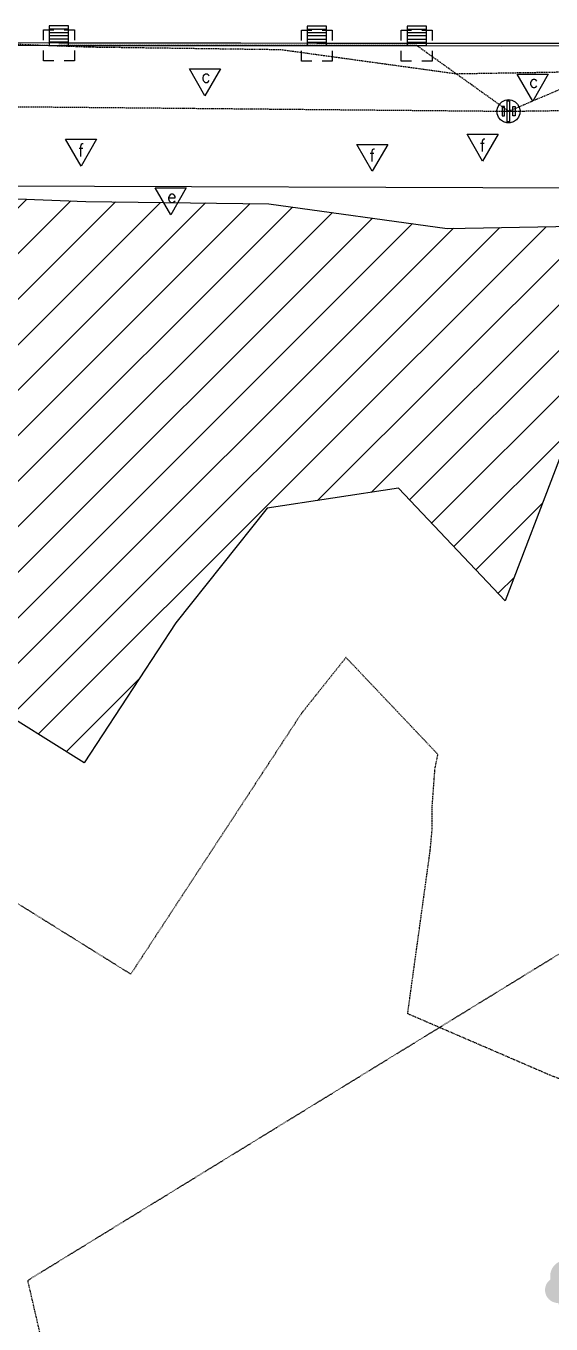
# Model space of a CAD drawing. Header units: feet. Extents: x 19943 to 22668, y 19646 to 21490.
# Drawn here: x 21160.5 to 21262.3, y 21048.2 to 21300.3 of the extents above; entities that cross this region are included whole.
import ezdxf

# ---------------------------------------------------------------- set-up
doc = ezdxf.new("R2010")
doc.units = ezdxf.units.FT
doc.header["$MEASUREMENT"] = 0
doc.linetypes.add('DASHED2', pattern=[0.375, 0.25, -0.125])
for name, color, linetype in [('V-CATV-UNDR-MRKR', 253, 'Continuous'), ('V-FIBR-UNDR-MRKR', 253, 'Continuous'), ('V-PLNT-TREES-SAVD', 253, 'Continuous'), ('V-POWR-UNDR-MRKR', 253, 'Continuous'), ('V-PROP-LINE', 253, 'Continuous'), ('V-ROAD-CURB-BACK', 253, 'Continuous'), ('V-ROAD-CURB-FACE', 253, 'Continuous'), ('V-STRM', 253, 'Continuous'), ('V-STRM-INLT-CURB-BACK', 253, 'Continuous'), ('V-STRM-PIPE', 253, 'DASHED2'), ('V-STRM-YARD-INLT', 253, 'Continuous'), ('V-WETL', 253, 'Continuous'), ('V-WETL-BUFF', 253, 'DASHED2'), ('V-WETL-HTCH', 253, 'Continuous')]:
    doc.layers.add(name, color=color, linetype=linetype)
doc.styles.add('14', font='ROMANS')

# ---------------------------------------------------------------- blocks, each defined once
blk = doc.blocks.new('ex inlet')
for p, q in [((-0.06, 0.06), (-0.02, 0.06)), ((-0.06, 0.02), (-0.06, 0.06)), ((0.02, 0.06), (0.06, 0.06)), ((0.06, 0.06), (0.06, 0.02)), ((-0.06, -0.06), (-0.06, -0.02)), ((0.06, -0.02), (0.06, -0.06)), ((-0.02, -0.06), (-0.06, -0.06)), ((0.06, -0.06), (0.02, -0.06))]:
    blk.add_line(p, q)
blk = doc.blocks.new('Existing Basemap')
at = {"layer": 'V-PLNT-TREES-SAVD'}
h = blk.add_hatch(color=256, dxfattribs=at)
edge = h.paths.add_edge_path()
edge.add_ellipse((21268.43, 21057.46), major_axis=(-1.54, 1.54), ratio=1, start_angle=192.5945, end_angle=337.2688)
edge.add_ellipse((21265.25, 21057.48), major_axis=(-2.19, 2.18), ratio=1, start_angle=265.3136, end_angle=416.8559)
edge.add_ellipse((21263.68, 21054.78), major_axis=(1.78, 1.78), ratio=1, start_angle=80.2866, end_angle=225.7342)
edge.add_ellipse((21265.82, 21052.88), major_axis=(-1.55, 1.55), ratio=1, start_angle=61.1573, end_angle=61.4715)
edge.add_ellipse((21265.82, 21052.88), major_axis=(-1.55, 1.55), ratio=1, start_angle=61.4715, end_angle=195.4892)
edge.add_ellipse((21268.08, 21054.57), major_axis=(1.97, 1.97), ratio=1, start_angle=217.817, end_angle=353.0193)
at = {"layer": 'V-WETL-HTCH'}
h = blk.add_hatch(dxfattribs=at)
h.set_pattern_fill('ANSI31', color=256, scale=50, style=0)
h.set_pattern_definition([(45, (0.0085, -0.088), (-4.4194174, 4.4194174), [])])
h.paths.add_polyline_path([(21330.14, 21186.29), (21328.77, 21172.24), (21329.07, 21150.17), (21329.28, 21132.29), (21329.35, 21114.26), (21328.99, 21097.62), (21325.9, 21079.16), (21319.95, 21068.3), (21321.25, 21054.77), (21309.96, 21048.19), (21303.02, 21052.68), (21301.12, 21068.09), (21302.33, 21078.16), (21301.81, 21089.14), (21299.87, 21100.53), (21297.74, 21110.16), (21288.16, 21118.56), (21273.39, 21124.32), (21267.35, 21126.92), (21268.71, 21136.74), (21269.26, 21142.72), (21269.26, 21147.36), (21269.6, 21151.9), (21271.11, 21159.46), (21274.03, 21164.47), (21284.33, 21177.03), (21287.93, 21174.97), (21297.72, 21171.11), (21304.13, 21174.45), (21308.08, 21178.32), (21306.26, 21182.97), (21308.24, 21190.78), (21308.37, 21200.98), (21307.53, 21206.92), (21297.19, 21212.8), (21291.07, 21211.92), (21286.35, 21216.19), (21289, 21221.42), (21296.12, 21224.89), (21302.93, 21227.38), (21306.48, 21234.38), (21299.89, 21234.67), (21291.33, 21237.63), (21283.05, 21236.04), (21272.61, 21233.92), (21264, 21216.22), (21253.45, 21188.63), (21232.75, 21210.47), (21207.29, 21206.64), (21189.56, 21184.33), (21171.77, 21157.13), (21152.47, 21169.18), (21133.82, 21171.17), (21111.49, 21181.57), (21077.2, 21184.06), (21063, 21200.86), (21054.15, 21223.24), (21068.63, 21241.93), (21099.28, 21257.34), (21112.43, 21264.7), (21142.19, 21267.34), (21172.09, 21266.2), (21207.61, 21265.72), (21242.16, 21260.95), (21273.8, 21261.49), (21293.37, 21264.17), (21309.31, 21266.85), (21325.54, 21257.55), (21323.04, 21249.53), (21325.75, 21234.98), (21329.25, 21225.86), (21331.49, 21212.61), (21331.88, 21198.83)])
at = {"layer": 'V-CATV-UNDR-MRKR', "linetype": 'Continuous'}
for p, q in [((21192.18, 21291.91), (21198.18, 21291.91)), ((21195.18, 21286.69), (21192.18, 21291.91)), ((21198.18, 21291.91), (21195.18, 21286.69)), ((21255.77, 21290.9), (21261.77, 21290.9)), ((21258.77, 21285.68), (21255.77, 21290.9)), ((21261.77, 21290.9), (21258.77, 21285.68))]:
    blk.add_line(p, q, dxfattribs=at)
at = {"layer": 'V-FIBR-UNDR-MRKR'}
for p, q in [((21246.05, 21279.22), (21252.05, 21279.22)), ((21249.05, 21274), (21246.05, 21279.22)), ((21252.05, 21279.22), (21249.05, 21274)), ((21168.16, 21278.27), (21174.16, 21278.27)), ((21171.16, 21273.05), (21168.16, 21278.27)), ((21174.16, 21278.27), (21171.16, 21273.05)), ((21224.64, 21277.27), (21230.64, 21277.27)), ((21227.64, 21272.05), (21224.64, 21277.27)), ((21230.64, 21277.27), (21227.64, 21272.05))]:
    blk.add_line(p, q, dxfattribs=at)
at = {"layer": 'V-POWR-UNDR-MRKR'}
for p, q in [((21185.56, 21268.82), (21191.56, 21268.82)), ((21188.56, 21263.6), (21185.56, 21268.82)), ((21191.56, 21268.82), (21188.56, 21263.6))]:
    blk.add_line(p, q, dxfattribs=at)
at = {"layer": 'V-PROP-LINE'}
blk.add_line((21322.42, 21268.58), (20651.57, 21270.88), dxfattribs=at)
at = {"layer": 'V-ROAD-CURB-BACK', "linetype": 'Continuous'}
for p, q in [((21152.2, 21296.54), (21166.86, 21296.48)), ((21166.86, 21296.48), (21202.15, 21296.48)), ((21202.15, 21296.48), (21216.9, 21296.45)), ((21216.9, 21296.45), (21236.28, 21296.44)), ((21236.28, 21296.44), (21252.79, 21296.4)), ((21252.79, 21296.4), (21283.91, 21296.47))]:
    blk.add_line(p, q, dxfattribs=at)
at = {"layer": 'V-ROAD-CURB-FACE'}
for p, q in [((21152.2, 21297.04), (21166.86, 21296.98)), ((21166.86, 21296.98), (21202.15, 21296.98)), ((21202.15, 21296.98), (21216.9, 21296.95)), ((21216.9, 21296.95), (21236.28, 21296.94)), ((21236.28, 21296.94), (21252.79, 21296.9)), ((21252.79, 21296.9), (21283.91, 21296.97))]:
    blk.add_line(p, q, dxfattribs=at)
at = {"layer": 'V-STRM-INLT-CURB-BACK'}
for p, q in [((21168.75, 21300.26), (21164.97, 21300.26)), ((21164.97, 21300.26), (21164.97, 21296.48)), ((21168.75, 21299.63), (21164.97, 21299.63)), ((21164.97, 21299), (21168.75, 21299)), ((21168.75, 21296.48), (21168.75, 21300.26)), ((21218.79, 21300.23), (21215.01, 21300.23)), ((21215.01, 21300.23), (21215.01, 21296.45)), ((21218.79, 21299.6), (21215.01, 21299.6)), ((21215.01, 21298.97), (21218.79, 21298.97)), ((21218.79, 21296.45), (21218.79, 21300.23)), ((21238.17, 21300.22), (21234.39, 21300.22)), ((21234.39, 21300.22), (21234.39, 21296.44)), ((21238.17, 21299.59), (21234.39, 21299.59)), ((21234.39, 21298.96), (21238.17, 21298.96)), ((21238.17, 21296.44), (21238.17, 21300.22)), ((21168.75, 21298.37), (21164.97, 21298.37)), ((21164.97, 21297.74), (21168.75, 21297.74)), ((21168.75, 21297.11), (21164.97, 21297.11)), ((21164.97, 21296.48), (21168.75, 21296.48)), ((21218.79, 21298.34), (21215.01, 21298.34)), ((21215.01, 21297.71), (21218.79, 21297.71)), ((21218.79, 21297.08), (21215.01, 21297.08)), ((21215.01, 21296.45), (21218.79, 21296.45)), ((21238.17, 21298.33), (21234.39, 21298.33)), ((21234.39, 21297.7), (21238.17, 21297.7)), ((21238.17, 21297.07), (21234.39, 21297.07)), ((21234.39, 21296.44), (21238.17, 21296.44))]:
    blk.add_line(p, q, dxfattribs=at)
at = {"layer": 'V-STRM-PIPE'}
for p, q in [((21216.9, 21296.45), (21166.86, 21296.48)), ((21236.28, 21296.44), (21216.9, 21296.45)), ((21254.08, 21283.7), (21236.28, 21296.44)), ((21254.08, 21283.7), (21283.91, 21296.47)), ((21254.08, 21283.7), (21824.41, 21291.46)), ((20876.89, 21287.21), (21254.08, 21283.7))]:
    blk.add_line(p, q, dxfattribs=at)
at = {"layer": 'V-STRM-YARD-INLT'}
for p, q in [((21251.83, 21283.86), (21251.98, 21284.52)), ((21251.89, 21283.19), (21251.83, 21283.86)), ((21251.98, 21284.52), (21252.32, 21285.1)), ((21252.32, 21285.1), (21252.81, 21285.55)), ((21252.81, 21285.55), (21253.42, 21285.85)), ((21252.82, 21284.6), (21252.82, 21282.8)), ((21253.27, 21284.6), (21252.82, 21284.6)), ((21253.27, 21282.8), (21253.27, 21284.6)), ((21253.42, 21285.85), (21254.08, 21285.95)), ((21253.85, 21281.67), (21253.85, 21285.72)), ((21253.85, 21285.72), (21254.3, 21285.72)), ((21254.08, 21285.95), (21254.74, 21285.85)), ((21254.08, 21285.95), (21254.08, 21285.95)), ((21254.3, 21285.72), (21254.3, 21281.67)), ((21254.74, 21285.85), (21255.35, 21285.55)), ((21254.89, 21282.8), (21254.89, 21284.6)), ((21254.89, 21284.6), (21255.34, 21284.6)), ((21255.34, 21284.6), (21255.34, 21282.8)), ((21255.35, 21285.55), (21255.84, 21285.1)), ((21255.84, 21285.1), (21256.17, 21284.52)), ((21256.17, 21284.52), (21256.32, 21283.86)), ((21256.32, 21283.86), (21256.27, 21283.19)), ((21252.13, 21282.57), (21251.89, 21283.19)), ((21252.55, 21282.05), (21252.13, 21282.57)), ((21253.1, 21281.67), (21252.55, 21282.05)), ((21252.82, 21282.8), (21253.27, 21282.8)), ((21253.74, 21281.47), (21253.1, 21281.67)), ((21254.41, 21281.47), (21253.74, 21281.47)), ((21254.3, 21281.67), (21253.85, 21281.67)), ((21255.05, 21281.67), (21254.41, 21281.47)), ((21255.34, 21282.8), (21254.89, 21282.8)), ((21255.61, 21282.05), (21255.05, 21281.67)), ((21256.03, 21282.57), (21255.61, 21282.05)), ((21256.27, 21283.19), (21256.03, 21282.57))]:
    blk.add_line(p, q, dxfattribs=at)
at = {"layer": 'V-WETL'}
for points in [[(21264, 21216.22), (21253.45, 21188.63), (21232.75, 21210.47), (21207.29, 21206.64), (21189.56, 21184.33), (21171.77, 21157.13), (21152.47, 21169.18)], [(21142.19, 21267.34), (21172.09, 21266.2), (21207.61, 21265.72), (21242.16, 21260.95), (21273.8, 21261.49)]]:
    blk.add_lwpolyline(points, dxfattribs=at)
at = {"layer": 'V-WETL-BUFF', "ltscale": 0.5}
for points in [[(21274.97, 21035.1), (21270.9, 21068.04), (21272.24, 21079.24), (21271.93, 21085.9), (21270.69, 21093.17), (21261.99, 21096.56), (21234.52, 21108.43), (21238.9, 21140.18), (21239.26, 21144.12), (21239.26, 21148.45), (21239.81, 21155.95), (21240.38, 21158.8), (21222.55, 21177.62), (21213.9, 21166.74), (21180.8, 21116.13), (21142.43, 21140.08)], [(21141.43, 21297.39), (21172.86, 21296.19), (21209.87, 21295.69), (21243.97, 21290.99), (21271.5, 21291.46), (21288.84, 21293.83), (21314.92, 21298.22), (21361.36, 21271.6), (21353.89, 21247.7), (21354.74, 21243.17), (21358.33, 21233.83), (21361.42, 21215.55), (21361.94, 21197.17), (21359.94, 21182.77), (21358.79, 21170.99), (21359.07, 21150.55), (21359.28, 21132.53), (21359.35, 21113.99), (21358.94, 21094.81), (21354.65, 21069.2), (21350.69, 21061.98), (21352.96, 21038.53)]]:
    blk.add_lwpolyline(points, dxfattribs=at)
blk.add_lwpolyline([(21418.91, 20976.65), (21415.17, 20956.44), (21423.87, 20924.64), (21348.24, 20789.77), (21236, 20848.52), (21187.27, 20900.43), (21186.12, 20949.26), (21185.85, 20950.73), (21181.72, 20966.06), (21160.83, 21056.66), (21288.3, 21135.05), (21304.66, 21121.76), (21367.86, 21157.11), (21427.19, 21006.92), (21418.45, 20979.58)], close=True, dxfattribs=at)
at = {"layer": 'V-STRM', "xscale": 50, "yscale": 50, "zscale": 0.5}
for p in [(21166.86, 21296.48), (21216.9, 21296.45), (21236.28, 21296.44)]:
    blk.add_blockref('ex inlet', p, dxfattribs=at)
at = {"layer": 'V-CATV-UNDR-MRKR', "linetype": 'Continuous', "style": '14'}
for p in [(21194.46, 21289.3), (21258.05, 21288.29)]:
    blk.add_text('c', height=2.4, rotation=0.0008, dxfattribs=at).set_placement(p)
at = {"layer": 'V-FIBR-UNDR-MRKR', "style": '14'}
for p in [(21170.56, 21274.94), (21227.04, 21273.94), (21248.45, 21275.89)]:
    blk.add_text('f', height=2.4, rotation=0.0008, dxfattribs=at).set_placement(p)
at = {"layer": 'V-POWR-UNDR-MRKR', "style": '14'}
blk.add_text('e', height=2.4, rotation=0.0008, dxfattribs=at).set_placement((21187.84, 21265.97))

msp = doc.modelspace()

# ---------------------------------------------------------------- block references
msp.add_blockref('Existing Basemap', (0, 0))

doc.saveas('drawing.dxf')
